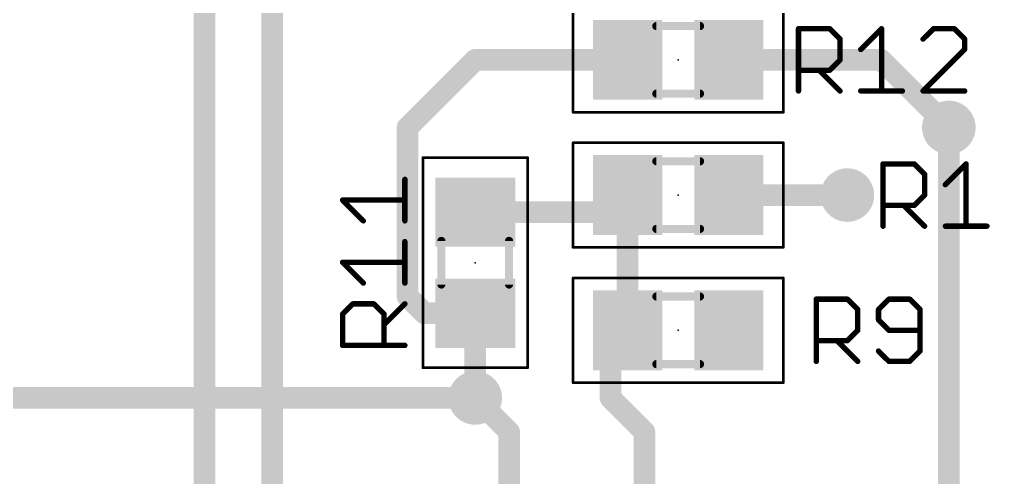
# Model space of a CAD drawing. Extents: x -0.01 to 2.71, y -0.01 to 2.3.
# Drawn here: x 1.613 to 2.33, y 1.191 to 1.53 of the extents above; entities that cross this region are included whole.
import ezdxf

# ---------------------------------------------------------------- set-up
doc = ezdxf.new("R2010")
doc.units = 0
for name, color, linetype in [('1', 22, 'CONTINUOUS'), ('16', 175, 'CONTINUOUS'), ('18', 82, 'CONTINUOUS'), ('23', 7, 'CONTINUOUS'), ('25', 253, 'CONTINUOUS'), ('39', 22, 'CONTINUOUS'), ('51', 253, 'CONTINUOUS')]:
    doc.layers.add(name, color=color, linetype=linetype)

# ---------------------------------------------------------------- blocks, each defined once
blk = doc.blocks.new('RECT')
blk.add_solid([(-0.5, -0.5), (0.5, -0.5), (-0.5, 0.5), (0.5, 0.5)])
blk = doc.blocks.new('ROUNDV')
at = {"const_width": 0.5}
blk.add_lwpolyline([(0, -0.25, 1), (0, 0.25, 1), (0, -0.25)], format="xyb", dxfattribs=at)

msp = doc.modelspace()

# ---------------------------------------------------------------- linework, layer by layer
at = {"layer": '1', "const_width": 0.016}
for points in [[(1.75, 0.5), (1.75, 2.25)], [(1.8, 2.25), (1.8, 0.5)], [(1.95, 1.5), (1.9, 1.45)], [(2.062598, 1.5), (1.95, 1.5)], [(2.137402, 1.5), (2.25, 1.5)], [(2.25, 1.5), (2.3, 1.45)], [(1.9, 1.45), (1.9, 1.325)], [(2.062598, 1.4), (2.05, 1.387402)], [(2.062598, 1.3), (2.062598, 1.4)], [(2.137402, 1.4), (2.225, 1.4)], [(2.05, 1.387402), (1.95, 1.387402)], [(1.9, 1.325), (1.912402, 1.312598)], [(1.912402, 1.312598), (1.95, 1.312598)], [(1.95, 1.312598), (1.95, 1.25)], [(2.062598, 1.3), (2.05, 1.287402)], [(2.05, 1.287402), (2.05, 1.25)], [(1.95, 1.25), (1.975, 1.225)], [(2.05, 1.25), (2.075, 1.225)], [(1.975, 1.225), (1.975, 1.158268)], [(2.075, 1.225), (2.075, 1.158268)]]:
    msp.add_lwpolyline(points, dxfattribs=at)
at = {"layer": '1', "const_width": 0.008}
for points in [[(1.95, 1.504, 1), (1.95, 1.496)], [(1.952828, 1.497172, 1), (1.947172, 1.502828)], [(2.062598, 1.496, 1), (2.062598, 1.504)], [(2.137402, 1.504, 1), (2.137402, 1.496)], [(2.252828, 1.502828, 1), (2.247172, 1.497172)], [(2.25, 1.496, 1), (2.25, 1.504)], [(1.904, 1.45, 1), (1.896, 1.45)], [(1.897172, 1.452828, 1), (1.902828, 1.447172)], [(2.297172, 1.447172, 1), (2.302828, 1.452828)], [(2.066598, 1.4, 1), (2.058598, 1.4)], [(2.065427, 1.397172, 1), (2.05977, 1.402828)], [(2.137402, 1.404, 1), (2.137402, 1.396)], [(2.225, 1.396, 1), (2.225, 1.404)], [(1.95, 1.391402, 1), (1.95, 1.383402)], [(2.047172, 1.39023, 1), (2.052828, 1.384573)], [(2.05, 1.383402, 1), (2.05, 1.391402)], [(1.896, 1.325, 1), (1.904, 1.325)], [(1.902828, 1.327828, 1), (1.897172, 1.322172)], [(1.912402, 1.316598, 1), (1.912402, 1.308598)], [(1.909573, 1.30977, 1), (1.91523, 1.315427)], [(1.954, 1.312598, 1), (1.946, 1.312598)], [(1.95, 1.308598, 1), (1.95, 1.316598)], [(2.065427, 1.297172, 1), (2.05977, 1.302828)], [(2.058598, 1.3, 1), (2.066598, 1.3)], [(2.054, 1.287402, 1), (2.046, 1.287402)], [(2.047172, 1.29023, 1), (2.052828, 1.284573)], [(1.952828, 1.252828, 1), (1.947172, 1.247172)], [(2.052828, 1.252828, 1), (2.047172, 1.247172)], [(1.946, 1.25, 1), (1.954, 1.25)], [(2.046, 1.25, 1), (2.054, 1.25)], [(1.979, 1.225, 1), (1.971, 1.225)], [(1.972172, 1.222172, 1), (1.977828, 1.227828)], [(2.079, 1.225, 1), (2.071, 1.225)], [(2.072172, 1.222172, 1), (2.077828, 1.227828)]]:
    msp.add_lwpolyline(points, format="xyb", dxfattribs=at)
at = {"layer": '16', "const_width": 0.016}
for points in [[(2.3, 1.45), (2.3, 1.025)], [(0.45, 1.25), (1.95, 1.25)]]:
    msp.add_lwpolyline(points, dxfattribs=at)
at = {"layer": '16', "const_width": 0.008}
for points in [[(2.304, 1.45, 1), (2.296, 1.45)], [(1.95, 1.246, 1), (1.95, 1.254)]]:
    msp.add_lwpolyline(points, format="xyb", dxfattribs=at)
at = {"layer": '23'}
for p in [(2.1, 1.5), (2.1, 1.4), (1.95, 1.35), (2.1, 1.3)]:
    msp.add_point(p, dxfattribs=at)
at = {"layer": '25', "const_width": 0.004}
for points in [[(2.188882, 1.477), (2.188882, 1.523039)], [(2.188882, 1.523039), (2.211902, 1.523039)], [(2.211902, 1.523039), (2.219575, 1.515366)], [(2.234921, 1.507693), (2.250268, 1.523039)], [(2.250268, 1.523039), (2.250268, 1.477)], [(2.288634, 1.523039), (2.280961, 1.515366)], [(2.30398, 1.523039), (2.288634, 1.523039)], [(2.311653, 1.515366), (2.30398, 1.523039)], [(2.219575, 1.515366), (2.219575, 1.50002)], [(2.311653, 1.507693), (2.311653, 1.515366)], [(2.280961, 1.477), (2.311653, 1.507693)], [(2.219575, 1.50002), (2.211902, 1.492346)], [(2.211902, 1.492346), (2.188882, 1.492346)], [(2.204228, 1.492346), (2.219575, 1.477)], [(2.234921, 1.477), (2.265614, 1.477)], [(2.311653, 1.477), (2.280961, 1.477)], [(2.251382, 1.377), (2.251382, 1.423039)], [(2.251382, 1.423039), (2.274402, 1.423039)], [(2.274402, 1.423039), (2.282075, 1.415366)], [(2.297421, 1.407693), (2.312768, 1.423039)], [(2.312768, 1.423039), (2.312768, 1.377)], [(1.898, 1.380961), (1.898, 1.411653)], [(2.282075, 1.415366), (2.282075, 1.40002)], [(1.867307, 1.380961), (1.851961, 1.396307)], [(1.851961, 1.396307), (1.898, 1.396307)], [(2.282075, 1.40002), (2.274402, 1.392346)], [(2.274402, 1.392346), (2.251382, 1.392346)], [(2.266728, 1.392346), (2.282075, 1.377)], [(2.297421, 1.377), (2.328114, 1.377)], [(1.898, 1.334921), (1.898, 1.365614)], [(1.867307, 1.334921), (1.851961, 1.350268)], [(1.851961, 1.350268), (1.898, 1.350268)], [(1.851961, 1.311902), (1.859634, 1.319575)], [(1.859634, 1.319575), (1.87498, 1.319575)], [(1.87498, 1.319575), (1.882654, 1.311902)], [(1.882654, 1.304228), (1.898, 1.319575)], [(2.202, 1.277), (2.202, 1.323039)], [(2.202, 1.323039), (2.22502, 1.323039)], [(2.22502, 1.323039), (2.232693, 1.315366)], [(2.255712, 1.323039), (2.248039, 1.315366)], [(2.271059, 1.323039), (2.255712, 1.323039)], [(2.278732, 1.315366), (2.271059, 1.323039)], [(1.851961, 1.288882), (1.851961, 1.311902)], [(1.882654, 1.311902), (1.882654, 1.288882)], [(2.232693, 1.315366), (2.232693, 1.30002)], [(2.248039, 1.315366), (2.248039, 1.307693)], [(2.278732, 1.284673), (2.278732, 1.315366)], [(2.248039, 1.307693), (2.255712, 1.30002)], [(2.232693, 1.30002), (2.22502, 1.292346)], [(2.255712, 1.30002), (2.278732, 1.30002)], [(1.898, 1.288882), (1.851961, 1.288882)], [(2.22502, 1.292346), (2.202, 1.292346)], [(2.217346, 1.292346), (2.232693, 1.277)], [(2.248039, 1.284673), (2.255712, 1.277)], [(2.271059, 1.277), (2.278732, 1.284673)], [(2.255712, 1.277), (2.271059, 1.277)]]:
    msp.add_lwpolyline(points, dxfattribs=at)
at = {"layer": '25', "const_width": 0.002}
for points in [[(2.189882, 1.523039, 1), (2.187882, 1.523039)], [(2.188882, 1.524039, 1), (2.188882, 1.522039)], [(2.212609, 1.523746, 1), (2.211194, 1.522332)], [(2.211902, 1.522039, 1), (2.211902, 1.524039)], [(2.251268, 1.523039, 1), (2.249268, 1.523039)], [(2.250975, 1.522332, 1), (2.24956, 1.523746)], [(2.288634, 1.524039, 1), (2.288634, 1.522039)], [(2.289341, 1.522332, 1), (2.287926, 1.523746)], [(2.304687, 1.523746, 1), (2.303273, 1.522332)], [(2.30398, 1.522039, 1), (2.30398, 1.524039)], [(2.220575, 1.515366, 1), (2.218575, 1.515366)], [(2.218868, 1.514659, 1), (2.220282, 1.516073)], [(2.280253, 1.516073, 1), (2.281668, 1.514659)], [(2.312653, 1.515366, 1), (2.310653, 1.515366)], [(2.310946, 1.514659, 1), (2.31236, 1.516073)], [(2.234214, 1.5084, 1), (2.235628, 1.506986)], [(2.310653, 1.507693, 1), (2.312653, 1.507693)], [(2.31236, 1.506986, 1), (2.310946, 1.5084)], [(2.218575, 1.50002, 1), (2.220575, 1.50002)], [(2.220282, 1.499312, 1), (2.218868, 1.500727)], [(2.188882, 1.493346, 1), (2.188882, 1.491346)], [(2.204935, 1.493053, 1), (2.203521, 1.491639)], [(2.211194, 1.493053, 1), (2.212609, 1.491639)], [(2.211902, 1.491346, 1), (2.211902, 1.493346)], [(2.187882, 1.477, 1), (2.189882, 1.477)], [(2.218868, 1.476293, 1), (2.220282, 1.477707)], [(2.234921, 1.478, 1), (2.234921, 1.476)], [(2.249268, 1.477, 1), (2.251268, 1.477)], [(2.265614, 1.476, 1), (2.265614, 1.478)], [(2.280253, 1.477707, 1), (2.281668, 1.476293)], [(2.280961, 1.478, 1), (2.280961, 1.476)], [(2.311653, 1.476, 1), (2.311653, 1.478)], [(2.252382, 1.423039, 1), (2.250382, 1.423039)], [(2.251382, 1.424039, 1), (2.251382, 1.422039)], [(2.275109, 1.423746, 1), (2.273694, 1.422332)], [(2.274402, 1.422039, 1), (2.274402, 1.424039)], [(2.313768, 1.423039, 1), (2.311768, 1.423039)], [(2.313475, 1.422332, 1), (2.31206, 1.423746)], [(1.899, 1.411653, 1), (1.897, 1.411653)], [(2.283075, 1.415366, 1), (2.281075, 1.415366)], [(2.281368, 1.414659, 1), (2.282782, 1.416073)], [(2.296714, 1.4084, 1), (2.298128, 1.406986)], [(1.852668, 1.397014, 1), (1.851254, 1.3956)], [(1.851961, 1.397307, 1), (1.851961, 1.395307)], [(1.898, 1.395307, 1), (1.898, 1.397307)], [(2.281075, 1.40002, 1), (2.283075, 1.40002)], [(2.282782, 1.399312, 1), (2.281368, 1.400727)], [(2.251382, 1.393346, 1), (2.251382, 1.391346)], [(2.267435, 1.393053, 1), (2.266021, 1.391639)], [(2.273694, 1.393053, 1), (2.275109, 1.391639)], [(2.274402, 1.391346, 1), (2.274402, 1.393346)], [(1.8666, 1.380253, 1), (1.868014, 1.381668)], [(1.897, 1.380961, 1), (1.899, 1.380961)], [(2.250382, 1.377, 1), (2.252382, 1.377)], [(2.281368, 1.376293, 1), (2.282782, 1.377707)], [(2.297421, 1.378, 1), (2.297421, 1.376)], [(2.311768, 1.377, 1), (2.313768, 1.377)], [(2.328114, 1.376, 1), (2.328114, 1.378)], [(1.899, 1.365614, 1), (1.897, 1.365614)], [(1.852668, 1.350975, 1), (1.851254, 1.34956)], [(1.851961, 1.351268, 1), (1.851961, 1.349268)], [(1.898, 1.349268, 1), (1.898, 1.351268)], [(1.8666, 1.334214, 1), (1.868014, 1.335628)], [(1.897, 1.334921, 1), (1.899, 1.334921)], [(1.859634, 1.320575, 1), (1.859634, 1.318575)], [(1.860341, 1.318868, 1), (1.858927, 1.320282)], [(1.875688, 1.320282, 1), (1.874273, 1.318868)], [(1.87498, 1.318575, 1), (1.87498, 1.320575)], [(1.898707, 1.318868, 1), (1.897293, 1.320282)], [(2.203, 1.323039, 1), (2.201, 1.323039)], [(2.202, 1.324039, 1), (2.202, 1.322039)], [(2.225727, 1.323746, 1), (2.224312, 1.322332)], [(2.22502, 1.322039, 1), (2.22502, 1.324039)], [(2.255712, 1.324039, 1), (2.255712, 1.322039)], [(2.256419, 1.322332, 1), (2.255005, 1.323746)], [(2.271766, 1.323746, 1), (2.270352, 1.322332)], [(2.271059, 1.322039, 1), (2.271059, 1.324039)], [(1.852961, 1.311902, 1), (1.850961, 1.311902)], [(1.851254, 1.312609, 1), (1.852668, 1.311194)], [(1.883654, 1.311902, 1), (1.881654, 1.311902)], [(1.881947, 1.311194, 1), (1.883361, 1.312609)], [(2.233693, 1.315366, 1), (2.231693, 1.315366)], [(2.231986, 1.314659, 1), (2.2334, 1.316073)], [(2.249039, 1.315366, 1), (2.247039, 1.315366)], [(2.247332, 1.316073, 1), (2.248746, 1.314659)], [(2.279732, 1.315366, 1), (2.277732, 1.315366)], [(2.278025, 1.314659, 1), (2.279439, 1.316073)], [(1.881947, 1.304935, 1), (1.883361, 1.303521)], [(2.248746, 1.3084, 1), (2.247332, 1.306986)], [(2.247039, 1.307693, 1), (2.249039, 1.307693)], [(2.231693, 1.30002, 1), (2.233693, 1.30002)], [(2.2334, 1.299312, 1), (2.231986, 1.300727)], [(2.255712, 1.30102, 1), (2.255712, 1.29902)], [(2.255005, 1.299312, 1), (2.256419, 1.300727)], [(2.278732, 1.29902, 1), (2.278732, 1.30102)], [(1.851961, 1.289882, 1), (1.851961, 1.287882)], [(1.898, 1.287882, 1), (1.898, 1.289882)], [(2.202, 1.293346, 1), (2.202, 1.291346)], [(2.218053, 1.293053, 1), (2.216639, 1.291639)], [(2.224312, 1.293053, 1), (2.225727, 1.291639)], [(2.22502, 1.291346, 1), (2.22502, 1.293346)], [(1.850961, 1.288882, 1), (1.852961, 1.288882)], [(1.881654, 1.288882, 1), (1.883654, 1.288882)], [(2.248746, 1.28538, 1), (2.247332, 1.283966)], [(2.277732, 1.284673, 1), (2.279732, 1.284673)], [(2.279439, 1.283966, 1), (2.278025, 1.28538)], [(2.201, 1.277, 1), (2.203, 1.277)], [(2.231986, 1.276293, 1), (2.2334, 1.277707)], [(2.255712, 1.278, 1), (2.255712, 1.276)], [(2.255005, 1.276293, 1), (2.256419, 1.277707)], [(2.270352, 1.277707, 1), (2.271766, 1.276293)], [(2.271059, 1.276, 1), (2.271059, 1.278)]]:
    msp.add_lwpolyline(points, format="xyb", dxfattribs=at)
at = {"layer": '39', "const_width": 0.002}
for points in [[(2.022323, 1.461299), (2.022323, 1.538701)], [(2.177677, 1.538701), (2.177677, 1.461299)], [(2.177677, 1.461299), (2.022323, 1.461299)], [(2.022323, 1.361299), (2.022323, 1.438701)], [(2.022323, 1.438701), (2.177677, 1.438701)], [(2.177677, 1.438701), (2.177677, 1.361299)], [(1.911299, 1.272323), (1.911299, 1.427677)], [(1.911299, 1.427677), (1.988701, 1.427677)], [(1.988701, 1.427677), (1.988701, 1.272323)], [(2.177677, 1.361299), (2.022323, 1.361299)], [(2.022323, 1.338701), (2.177677, 1.338701)], [(2.022323, 1.261299), (2.022323, 1.338701)], [(2.177677, 1.338701), (2.177677, 1.261299)], [(1.988701, 1.272323), (1.911299, 1.272323)], [(2.177677, 1.261299), (2.022323, 1.261299)]]:
    msp.add_lwpolyline(points, dxfattribs=at)
at = {"layer": '39', "const_width": 0.001}
for points in [[(2.022323, 1.461799, 1), (2.022323, 1.460799)], [(2.021823, 1.461299, 1), (2.022823, 1.461299)], [(2.177177, 1.461299, 1), (2.178177, 1.461299)], [(2.177677, 1.460799, 1), (2.177677, 1.461799)], [(2.022823, 1.438701, 1), (2.021823, 1.438701)], [(2.022323, 1.439201, 1), (2.022323, 1.438201)], [(2.178177, 1.438701, 1), (2.177177, 1.438701)], [(2.177677, 1.438201, 1), (2.177677, 1.439201)], [(1.911799, 1.427677, 1), (1.910799, 1.427677)], [(1.911299, 1.428177, 1), (1.911299, 1.427177)], [(1.989201, 1.427677, 1), (1.988201, 1.427677)], [(1.988701, 1.427177, 1), (1.988701, 1.428177)], [(2.022323, 1.361799, 1), (2.022323, 1.360799)], [(2.177677, 1.360799, 1), (2.177677, 1.361799)], [(2.021823, 1.361299, 1), (2.022823, 1.361299)], [(2.177177, 1.361299, 1), (2.178177, 1.361299)], [(2.022323, 1.339201, 1), (2.022323, 1.338201)], [(2.022823, 1.338701, 1), (2.021823, 1.338701)], [(2.178177, 1.338701, 1), (2.177177, 1.338701)], [(2.177677, 1.338201, 1), (2.177677, 1.339201)], [(1.911299, 1.272823, 1), (1.911299, 1.271823)], [(1.910799, 1.272323, 1), (1.911799, 1.272323)], [(1.988201, 1.272323, 1), (1.989201, 1.272323)], [(1.988701, 1.271823, 1), (1.988701, 1.272823)], [(2.022323, 1.261799, 1), (2.022323, 1.260799)], [(2.177677, 1.260799, 1), (2.177677, 1.261799)], [(2.021823, 1.261299, 1), (2.022823, 1.261299)], [(2.177177, 1.261299, 1), (2.178177, 1.261299)]]:
    msp.add_lwpolyline(points, format="xyb", dxfattribs=at)
at = {"layer": '51', "const_width": 0.006}
for points in [[(2.116142, 1.525), (2.083858, 1.525)], [(2.116142, 1.475), (2.083858, 1.475)], [(2.116142, 1.425), (2.083858, 1.425)], [(2.116142, 1.375), (2.083858, 1.375)], [(1.925, 1.366142), (1.925, 1.333858)], [(1.975, 1.366142), (1.975, 1.333858)], [(2.083858, 1.325), (2.116142, 1.325)], [(2.083858, 1.275), (2.116142, 1.275)]]:
    msp.add_lwpolyline(points, dxfattribs=at)
at = {"layer": '51', "const_width": 0.003}
for points in [[(2.083858, 1.5265, 1), (2.083858, 1.5235)], [(2.116142, 1.5235, 1), (2.116142, 1.5265)], [(2.083858, 1.4765, 1), (2.083858, 1.4735)], [(2.116142, 1.4735, 1), (2.116142, 1.4765)], [(2.083858, 1.4265, 1), (2.083858, 1.4235)], [(2.116142, 1.4235, 1), (2.116142, 1.4265)], [(2.083858, 1.3765, 1), (2.083858, 1.3735)], [(2.116142, 1.3735, 1), (2.116142, 1.3765)], [(1.9265, 1.366142, 1), (1.9235, 1.366142)], [(1.9765, 1.366142, 1), (1.9735, 1.366142)], [(1.9235, 1.333858, 1), (1.9265, 1.333858)], [(1.9735, 1.333858, 1), (1.9765, 1.333858)], [(2.083858, 1.3265, 1), (2.083858, 1.3235)], [(2.116142, 1.3235, 1), (2.116142, 1.3265)], [(2.083858, 1.2765, 1), (2.083858, 1.2735)], [(2.116142, 1.2735, 1), (2.116142, 1.2765)]]:
    msp.add_lwpolyline(points, format="xyb", dxfattribs=at)

# ---------------------------------------------------------------- block references
at = {"layer": '1', "xscale": 0.051181, "yscale": 0.059055}
for p, rotation in [((2.062598, 1.5), 180), ((2.137402, 1.5), 180), ((2.062598, 1.4), 180), ((2.137402, 1.4), 180), ((1.95, 1.387402), 270), ((1.95, 1.312598), 270)]:
    msp.add_blockref('RECT', p, dxfattribs=dict(at, rotation=rotation))
for p in [(2.062598, 1.3), (2.137402, 1.3)]:
    msp.add_blockref('RECT', p, dxfattribs=at)
at = {"layer": '18', "xscale": 0.039622, "yscale": 0.039622}
for p in [(2.3, 1.45), (2.3, 1.45), (2.225, 1.4), (2.225, 1.4), (1.95, 1.25), (1.95, 1.25)]:
    msp.add_blockref('ROUNDV', p, dxfattribs=at)
at = {"layer": '51', "xscale": 0.025591, "yscale": 0.055118}
for p, rotation in [((2.071205, 1.499941), 180), ((2.129205, 1.499941), 180), ((2.071205, 1.399941), 180), ((2.129205, 1.399941), 180), ((1.950059, 1.379205), 270), ((1.950059, 1.321205), 270)]:
    msp.add_blockref('RECT', p, dxfattribs=dict(at, rotation=rotation))
for p in [(2.070795, 1.300059), (2.128795, 1.300059)]:
    msp.add_blockref('RECT', p, dxfattribs=at)

doc.saveas('drawing.dxf')
